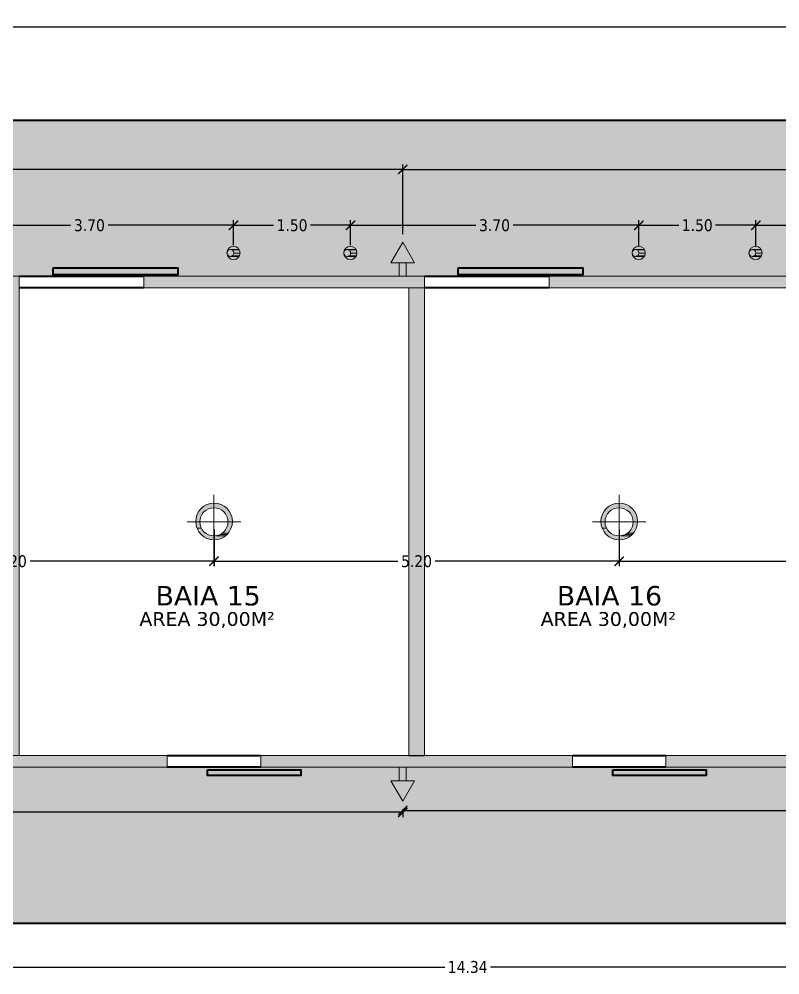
# Model space of a CAD drawing. Header units: millimetres. Extents: x 2543 to 3089, y 1295 to 1485.
# Drawn here: x 3007.01 to 3016.77, y 1411.12 to 1423.39 of the extents above; entities that cross this region are included whole.
import ezdxf

# ---------------------------------------------------------------- set-up
doc = ezdxf.new("R2010")
doc.units = ezdxf.units.MM
doc.layers.get('Defpoints').update_dxf_attribs({"lineweight": 0})
for name, color, linetype, lineweight in [('AF-Indicação coluna', 5, 'Continuous', 20), ('ARQ. Linha Grossa', 5, 'Continuous', 40), ('ARQ. Texto', 7, 'Continuous', 0)]:
    doc.layers.add(name, color=color, linetype=linetype, lineweight=lineweight)
doc.layers.add('ARQ. Hachura', color=7, linetype='Continuous', lineweight=0, true_color=0x9e9e9e)
doc.layers.add('PDF_IM- LUMINOTÉCNICO', color=7, linetype='Continuous', true_color=0xa500a5)
doc.styles.add('NICAZA', font='verdana.ttf', dxfattribs={"width": 0.85})
doc.styles.get("Standard").update_dxf_attribs({"font": 'arial.ttf'})
doc.dimstyles.new('esc-100', dxfattribs={"dimscale": 0.85, "dimtxt": 0.18, "dimasz": 0.14, "dimexe": 0.075, "dimexo": 0.12, "dimgap": 0.06, "dimtad": 0, "dimzin": 0, "dimdsep": 46, "dimtxsty": 'NICAZA', "dimblk": 'ARCHTICK', "dimcen": 0.09, "dimclrd": 7, "dimclre": 7, "dimclrt": 7, "dimadec": 1, "dimazin": 0, "dimtfac": 1, "dimtofl": 0, "dimtmove": 0, "dimatfit": 3, "dimfxl": 1, "dimtolj": 1, "dimtzin": 0, "dimarcsym": 0})

# ---------------------------------------------------------------- blocks, each defined once
blk = doc.blocks.new('tomada baixa')
at = {"layer": 'PDF_IM- LUMINOTÉCNICO', "lineweight": 18}
for p, q in [((0.602, 0.302), (0.023, 0.302)), ((0.602, 0), (0.023, 0))]:
    blk.add_line(p, q, dxfattribs=at)
blk.add_lwpolyline([(1.48, 0.151), (0.602, 0.657), (0.602, -0.356)], close=True, dxfattribs=at)
blk = doc.blocks.new('_ArchTick')
at = {"color": 0, "linetype": 'ByBlock', "const_width": 0.15}
blk.add_lwpolyline([(-0.5, -0.5), (0.5, 0.5)], dxfattribs=at)
blk = doc.blocks.new('*D171')
at = {"layer": 'AF-Indicação coluna', "color": 7, "lineweight": -2, "transparency": 16777216}
for p, q in [((2991.262, 1420.19), (2991.262, 1421.524)), ((2991.262, 1421.46), (3001.3, 1421.46)), ((3011.935, 1421.46), (3001.897, 1421.46)), ((3011.935, 1420.627), (3011.935, 1421.524))]:
    blk.add_line(p, q, dxfattribs=at)
at = {"layer": 'Defpoints', "color": 0, "transparency": 16777216}
for p in [(2991.262, 1421.46), (3011.935, 1420.525), (2991.262, 1420.088)]:
    blk.add_point(p, dxfattribs=at)
at = {"layer": 'AF-Indicação coluna', "color": 7, "lineweight": -2, "transparency": 16777216, "xscale": 0.119, "yscale": 0.119, "zscale": 0.119, "rotation": 180}
blk.add_blockref('_ArchTick', (2991.262, 1421.46), dxfattribs=at)
at = {"layer": 'AF-Indicação coluna', "color": 7, "lineweight": -2, "transparency": 16777216, "xscale": 0.119, "yscale": 0.119, "zscale": 0.119}
blk.add_blockref('_ArchTick', (3011.935, 1421.46), dxfattribs=at)
at = {"layer": 'AF-Indicação coluna', "color": 7, "transparency": 16777216, "insert": (3001.598, 1421.46), "char_height": 0.153, "attachment_point": 5, "style": 'NICAZA'}
blk.add_mtext('\\A1;20.67', dxfattribs=at)
blk = doc.blocks.new('*D172')
at = {"layer": 'AF-Indicação coluna', "color": 7, "lineweight": -2, "transparency": 16777216}
for p, q in [((3011.935, 1420.627), (3011.935, 1421.524)), ((3011.935, 1421.46), (3021.936, 1421.46)), ((3032.533, 1421.46), (3022.532, 1421.46)), ((3032.533, 1420.627), (3032.533, 1421.524))]:
    blk.add_line(p, q, dxfattribs=at)
at = {"layer": 'Defpoints', "color": 0, "transparency": 16777216}
for p in [(3032.533, 1421.46), (3011.935, 1420.525), (3032.533, 1420.525)]:
    blk.add_point(p, dxfattribs=at)
at = {"layer": 'AF-Indicação coluna', "color": 7, "lineweight": -2, "transparency": 16777216, "xscale": 0.119, "yscale": 0.119, "zscale": 0.119, "rotation": 180}
blk.add_blockref('_ArchTick', (3011.935, 1421.46), dxfattribs=at)
at = {"layer": 'AF-Indicação coluna', "color": 7, "lineweight": -2, "transparency": 16777216, "xscale": 0.119, "yscale": 0.119, "zscale": 0.119}
blk.add_blockref('_ArchTick', (3032.533, 1421.46), dxfattribs=at)
at = {"layer": 'AF-Indicação coluna', "color": 7, "transparency": 16777216, "insert": (3022.234, 1421.46), "char_height": 0.153, "attachment_point": 5, "style": 'NICAZA'}
blk.add_mtext('\\A1;20.60', dxfattribs=at)
blk = doc.blocks.new('luminaria psio')
at = {"layer": 'PDF_IM- LUMINOTÉCNICO', "transparency": 33554559}
blk.add_hatch(color=256, dxfattribs=at).paths.add_polyline_path([(0.111, 0.515), (-0.102, 0.515), (-0.135, 0.499), (-0.167, 0.499), (-0.298, 0.434), (-0.429, 0.303), (-0.445, 0.27), (-0.445, 0.254), (-0.462, 0.254), (-0.462, 0.221), (-0.478, 0.205), (-0.478, 0.172), (-0.495, 0.172), (-0.495, 0.123), (-0.511, 0.106), (-0.511, 0.074), (-0.495, 0.106), (-0.478, 0.123), (-0.478, 0.156), (-0.462, 0.172), (-0.445, 0.172), (-0.445, 0.188), (-0.429, 0.205), (-0.413, 0.205), (-0.38, 0.237), (-0.364, 0.237), (-0.364, 0.254), (-0.331, 0.254), (-0.315, 0.27), (-0.184, 0.27), (-0.167, 0.254), (-0.135, 0.254), (-0.135, 0.237), (-0.118, 0.237), (-0.086, 0.221), (-0.086, 0.205), (-0.069, 0.205), (-0.02, 0.156), (-0.02, 0.139), (-0.004, 0.123), (-0.004, 0.106), (0.013, 0.074), (0.013, -0.074), (-0.004, -0.09), (-0.004, -0.123), (-0.036, -0.155), (-0.036, -0.172), (-0.069, -0.204), (-0.086, -0.204), (-0.086, -0.221), (-0.118, -0.221), (-0.135, -0.237), (-0.167, -0.253), (-0.184, -0.253), (-0.216, -0.27), (-0.282, -0.27), (-0.315, -0.253), (-0.331, -0.253), (-0.364, -0.237), (-0.38, -0.221), (-0.396, -0.221), (-0.413, -0.204), (-0.429, -0.204), (-0.445, -0.188), (-0.445, -0.172), (-0.478, -0.139), (-0.478, -0.123), (-0.495, -0.106), (-0.495, -0.09), (-0.511, -0.074), (-0.511, -0.106), (-0.495, -0.123), (-0.495, -0.155), (-0.478, -0.172), (-0.478, -0.204), (-0.462, -0.221), (-0.462, -0.237), (-0.445, -0.253), (-0.445, -0.27), (-0.429, -0.303), (-0.396, -0.319), (-0.38, -0.352), (-0.347, -0.368), (-0.331, -0.401), (-0.135, -0.499), (-0.102, -0.499), (-0.069, -0.515), (0.078, -0.515), (0.111, -0.499), (0.144, -0.499), (0.307, -0.417), (0.356, -0.368), (0.389, -0.352), (0.405, -0.319), (0.422, -0.303), (0.438, -0.27), (0.454, -0.27), (0.454, -0.237), (0.471, -0.237), (0.471, -0.204), (0.487, -0.204), (0.487, -0.155), (0.503, -0.139), (0.503, -0.09), (0.52, -0.074), (0.52, 0.074), (0.503, 0.106), (0.503, 0.156), (0.487, 0.172), (0.487, 0.205), (0.471, 0.205), (0.471, 0.237), (0.454, 0.254), (0.454, 0.27), (0.438, 0.27), (0.405, 0.335), (0.356, 0.385), (0.323, 0.401), (0.307, 0.434), (0.176, 0.499), (0.144, 0.499)])
at = {"layer": 'PDF_IM- LUMINOTÉCNICO', "lineweight": 18}
blk.add_lwpolyline([(0.013, 0.008), (0.013, 0.057), (-0.004, 0.106), (-0.02, 0.156), (-0.053, 0.188), (-0.086, 0.221), (-0.135, 0.254), (-0.184, 0.27), (-0.233, 0.27), (-0.282, 0.27), (-0.331, 0.254), (-0.38, 0.237), (-0.429, 0.205), (-0.462, 0.172), (-0.478, 0.123), (-0.511, 0.074), (-0.511, 0.025), (-0.511, -0.024), (-0.511, -0.074), (-0.478, -0.123), (-0.462, -0.155), (-0.429, -0.204), (-0.38, -0.221), (-0.331, -0.253), (-0.282, -0.27), (-0.233, -0.27), (-0.184, -0.253), (-0.135, -0.237), (-0.086, -0.221), (-0.053, -0.188), (-0.02, -0.139), (-0.004, -0.09), (0.013, -0.041)], close=True, dxfattribs=at)
at = {"layer": 'PDF_IM- LUMINOTÉCNICO', "lineweight": 0}
for points in [[(-0.511, 0.074), (-0.511, 0.074), (-0.511, 0.074)], [(-0.511, 0.074), (-0.511, 0.074), (-0.511, 0.074)], [(0.454, 0.27), (-0.233, 0.27), (0.454, 0.27)], [(0.454, 0.27), (-0.216, 0.27), (0.454, 0.27)], [(0.454, 0.254), (-0.167, 0.254), (0.454, 0.254)], [(0.471, 0.237), (-0.135, 0.237), (0.471, 0.237)], [(-0.511, -0.024), (-0.511, -0.024), (-0.511, -0.024)], [(-0.511, -0.024), (-0.511, -0.024), (-0.511, -0.024)], [(-0.511, -0.074), (-0.511, -0.074), (-0.511, -0.074)], [(-0.511, -0.074), (-0.511, -0.074), (-0.511, -0.074)], [(-0.495, -0.09), (-0.511, -0.074), (-0.495, -0.09)], [(0.454, -0.27), (-0.216, -0.27), (0.454, -0.27)], [(0.454, -0.253), (-0.167, -0.253), (0.454, -0.253)], [(0.471, -0.221), (-0.086, -0.221), (0.471, -0.221)], [(0.52, -0.024), (0.013, -0.024), (0.52, -0.024)]]:
    blk.add_lwpolyline(points, dxfattribs=at)
at = {"layer": 'PDF_IM- LUMINOTÉCNICO', "lineweight": 18}
blk.add_circle((0, 0), 0.52, dxfattribs=at)
blk = doc.blocks.new('*D149')
at = {"color": 7, "lineweight": -2, "transparency": 16777216}
for p, q in [((3006.065, 1420.486), (3006.065, 1420.806)), ((3006.065, 1420.742), (3007.673, 1420.742)), ((3009.763, 1420.742), (3008.155, 1420.742)), ((3009.763, 1420.489), (3009.763, 1420.806))]:
    blk.add_line(p, q, dxfattribs=at)
at = {"layer": 'Defpoints', "color": 0, "transparency": 16777216}
for p in [(3009.763, 1420.742), (3006.065, 1420.384), (3009.763, 1420.387)]:
    blk.add_point(p, dxfattribs=at)
at = {"color": 7, "lineweight": -2, "transparency": 16777216, "xscale": 0.119, "yscale": 0.119, "zscale": 0.119, "rotation": 180}
blk.add_blockref('_ArchTick', (3006.065, 1420.742), dxfattribs=at)
at = {"color": 7, "lineweight": -2, "transparency": 16777216, "xscale": 0.119, "yscale": 0.119, "zscale": 0.119}
blk.add_blockref('_ArchTick', (3009.763, 1420.742), dxfattribs=at)
at = {"color": 7, "transparency": 16777216, "insert": (3007.914, 1420.742), "char_height": 0.153, "attachment_point": 5, "style": 'NICAZA'}
blk.add_mtext('\\A1;3.70', dxfattribs=at)
blk = doc.blocks.new('*D150')
at = {"color": 7, "lineweight": -2, "transparency": 16777216}
for p, q in [((3009.763, 1420.489), (3009.763, 1420.806)), ((3009.763, 1420.742), (3010.278, 1420.742)), ((3011.265, 1420.742), (3010.75, 1420.742)), ((3011.265, 1420.494), (3011.265, 1420.806))]:
    blk.add_line(p, q, dxfattribs=at)
at = {"layer": 'Defpoints', "color": 0, "transparency": 16777216}
for p in [(3011.265, 1420.742), (3009.763, 1420.387), (3011.265, 1420.392)]:
    blk.add_point(p, dxfattribs=at)
at = {"color": 7, "lineweight": -2, "transparency": 16777216, "xscale": 0.119, "yscale": 0.119, "zscale": 0.119, "rotation": 180}
blk.add_blockref('_ArchTick', (3009.763, 1420.742), dxfattribs=at)
at = {"color": 7, "lineweight": -2, "transparency": 16777216, "xscale": 0.119, "yscale": 0.119, "zscale": 0.119}
blk.add_blockref('_ArchTick', (3011.265, 1420.742), dxfattribs=at)
at = {"color": 7, "transparency": 16777216, "insert": (3010.514, 1420.742), "char_height": 0.153, "attachment_point": 5, "style": 'NICAZA'}
blk.add_mtext('\\A1;1.50', dxfattribs=at)
blk = doc.blocks.new('*D151')
at = {"color": 7, "lineweight": -2, "transparency": 16777216}
for p, q in [((3011.263, 1420.489), (3011.263, 1420.806)), ((3011.263, 1420.742), (3012.872, 1420.742)), ((3014.963, 1420.742), (3013.354, 1420.742)), ((3014.963, 1420.489), (3014.963, 1420.806))]:
    blk.add_line(p, q, dxfattribs=at)
at = {"layer": 'Defpoints', "color": 0, "transparency": 16777216}
for p in [(3014.963, 1420.742), (3011.263, 1420.387), (3014.963, 1420.387)]:
    blk.add_point(p, dxfattribs=at)
at = {"color": 7, "lineweight": -2, "transparency": 16777216, "xscale": 0.119, "yscale": 0.119, "zscale": 0.119, "rotation": 180}
blk.add_blockref('_ArchTick', (3011.263, 1420.742), dxfattribs=at)
at = {"color": 7, "lineweight": -2, "transparency": 16777216, "xscale": 0.119, "yscale": 0.119, "zscale": 0.119}
blk.add_blockref('_ArchTick', (3014.963, 1420.742), dxfattribs=at)
at = {"color": 7, "transparency": 16777216, "insert": (3013.113, 1420.742), "char_height": 0.153, "attachment_point": 5, "style": 'NICAZA'}
blk.add_mtext('\\A1;3.70', dxfattribs=at)
blk = doc.blocks.new('*D157')
at = {"color": 7, "lineweight": -2, "transparency": 16777216}
for p, q in [((3014.964, 1420.478), (3014.964, 1420.806)), ((3014.964, 1420.742), (3015.478, 1420.742)), ((3016.465, 1420.742), (3015.95, 1420.742)), ((3016.465, 1420.494), (3016.465, 1420.806))]:
    blk.add_line(p, q, dxfattribs=at)
at = {"layer": 'Defpoints', "color": 0, "transparency": 16777216}
for p in [(3016.465, 1420.742), (3014.964, 1420.376), (3016.465, 1420.392)]:
    blk.add_point(p, dxfattribs=at)
at = {"color": 7, "lineweight": -2, "transparency": 16777216, "xscale": 0.119, "yscale": 0.119, "zscale": 0.119, "rotation": 180}
blk.add_blockref('_ArchTick', (3014.964, 1420.742), dxfattribs=at)
at = {"color": 7, "lineweight": -2, "transparency": 16777216, "xscale": 0.119, "yscale": 0.119, "zscale": 0.119}
blk.add_blockref('_ArchTick', (3016.465, 1420.742), dxfattribs=at)
at = {"color": 7, "transparency": 16777216, "insert": (3015.714, 1420.742), "char_height": 0.153, "attachment_point": 5, "style": 'NICAZA'}
blk.add_mtext('\\A1;1.50', dxfattribs=at)
blk = doc.blocks.new('*D158')
at = {"color": 7, "lineweight": -2, "transparency": 16777216}
for p, q in [((3016.464, 1420.478), (3016.464, 1420.806)), ((3016.464, 1420.742), (3018.072, 1420.742)), ((3020.163, 1420.742), (3018.554, 1420.742)), ((3020.163, 1420.489), (3020.163, 1420.806))]:
    blk.add_line(p, q, dxfattribs=at)
at = {"layer": 'Defpoints', "color": 0, "transparency": 16777216}
for p in [(3020.163, 1420.742), (3016.464, 1420.376), (3020.163, 1420.387)]:
    blk.add_point(p, dxfattribs=at)
at = {"color": 7, "lineweight": -2, "transparency": 16777216, "xscale": 0.119, "yscale": 0.119, "zscale": 0.119, "rotation": 180}
blk.add_blockref('_ArchTick', (3016.464, 1420.742), dxfattribs=at)
at = {"color": 7, "lineweight": -2, "transparency": 16777216, "xscale": 0.119, "yscale": 0.119, "zscale": 0.119}
blk.add_blockref('_ArchTick', (3020.163, 1420.742), dxfattribs=at)
at = {"color": 7, "transparency": 16777216, "insert": (3018.313, 1420.742), "char_height": 0.153, "attachment_point": 5, "style": 'NICAZA'}
blk.add_mtext('\\A1;3.70', dxfattribs=at)
blk = doc.blocks.new('*D142')
at = {"layer": 'AF-Indicação coluna', "color": 7, "lineweight": -2, "transparency": 16777216}
for p, q in [((3011.935, 1413.249), (3011.935, 1413.17)), ((3032.536, 1413.249), (3032.536, 1413.17)), ((3011.935, 1413.234), (3021.937, 1413.234)), ((3032.536, 1413.234), (3022.534, 1413.234))]:
    blk.add_line(p, q, dxfattribs=at)
at = {"layer": 'Defpoints', "color": 0, "transparency": 16777216}
for p in [(3011.935, 1413.351), (3032.536, 1413.351), (3011.935, 1413.234)]:
    blk.add_point(p, dxfattribs=at)
at = {"layer": 'AF-Indicação coluna', "color": 7, "lineweight": -2, "transparency": 16777216, "xscale": 0.119, "yscale": 0.119, "zscale": 0.119, "rotation": 180}
blk.add_blockref('_ArchTick', (3011.935, 1413.234), dxfattribs=at)
at = {"layer": 'AF-Indicação coluna', "color": 7, "lineweight": -2, "transparency": 16777216, "xscale": 0.119, "yscale": 0.119, "zscale": 0.119}
blk.add_blockref('_ArchTick', (3032.536, 1413.234), dxfattribs=at)
at = {"layer": 'AF-Indicação coluna', "color": 7, "transparency": 16777216, "insert": (3022.236, 1413.234), "char_height": 0.153, "attachment_point": 5, "style": 'NICAZA'}
blk.add_mtext('\\A1;20.60', dxfattribs=at)
blk = doc.blocks.new('*D143')
at = {"layer": 'AF-Indicação coluna', "color": 7, "lineweight": -2, "transparency": 16777216}
for p, q in [((2991.262, 1413.686), (2991.262, 1413.146)), ((3011.935, 1413.249), (3011.935, 1413.146)), ((2991.262, 1413.21), (3001.3, 1413.21)), ((3011.935, 1413.21), (3001.897, 1413.21))]:
    blk.add_line(p, q, dxfattribs=at)
at = {"layer": 'Defpoints', "color": 0, "transparency": 16777216}
for p in [(2991.262, 1413.788), (3011.935, 1413.351), (2991.262, 1413.21)]:
    blk.add_point(p, dxfattribs=at)
at = {"layer": 'AF-Indicação coluna', "color": 7, "lineweight": -2, "transparency": 16777216, "xscale": 0.119, "yscale": 0.119, "zscale": 0.119, "rotation": 180}
blk.add_blockref('_ArchTick', (2991.262, 1413.21), dxfattribs=at)
at = {"layer": 'AF-Indicação coluna', "color": 7, "lineweight": -2, "transparency": 16777216, "xscale": 0.119, "yscale": 0.119, "zscale": 0.119}
blk.add_blockref('_ArchTick', (3011.935, 1413.21), dxfattribs=at)
at = {"layer": 'AF-Indicação coluna', "color": 7, "transparency": 16777216, "insert": (3001.598, 1413.21), "char_height": 0.153, "attachment_point": 5, "style": 'NICAZA'}
blk.add_mtext('\\A1;20.67', dxfattribs=at)
blk = doc.blocks.new('*D130')
at = {"color": 7, "lineweight": -2, "transparency": 16777216}
for p, q in [((2991.262, 1422.19), (2991.262, 1423.351)), ((3048.612, 1422.19), (3048.612, 1423.351)), ((2991.262, 1423.288), (3019.64, 1423.288)), ((3048.612, 1423.288), (3020.233, 1423.288))]:
    blk.add_line(p, q, dxfattribs=at)
at = {"layer": 'Defpoints', "color": 0, "transparency": 16777216}
for p in [(3048.612, 1423.288), (2991.262, 1422.088), (3048.612, 1422.088)]:
    blk.add_point(p, dxfattribs=at)
at = {"color": 7, "lineweight": -2, "transparency": 16777216, "xscale": 0.119, "yscale": 0.119, "zscale": 0.119, "rotation": 180}
blk.add_blockref('_ArchTick', (2991.262, 1423.288), dxfattribs=at)
at = {"color": 7, "lineweight": -2, "transparency": 16777216, "xscale": 0.119, "yscale": 0.119, "zscale": 0.119}
blk.add_blockref('_ArchTick', (3048.612, 1423.288), dxfattribs=at)
at = {"color": 7, "transparency": 16777216, "insert": (3019.937, 1423.288), "char_height": 0.153, "attachment_point": 5, "style": 'NICAZA'}
blk.add_mtext('\\A1;57.35', dxfattribs=at)
blk = doc.blocks.new('PONTOLUZTETO')
at = {"layer": 'PDF_IM- LUMINOTÉCNICO', "transparency": 33554559}
h = blk.add_hatch(color=256, dxfattribs=at)
h.paths.add_polyline_path([(0.262, -0.393), (0.278, -0.36), (0.294, -0.36), (0.294, -0.344), (0.311, -0.344), (0.393, -0.262), (0.393, -0.245), (0.409, -0.229), (0.409, -0.213), (0.425, -0.196), (0.442, -0.164), (0.442, -0.131), (0.458, -0.131), (0.458, -0.049), (0.474, -0.033), (0.474, 0.033), (0.458, 0.065), (0.458, 0.131), (0.442, 0.147), (0.442, 0.18), (0.425, 0.196), (0.409, 0.229), (0.409, 0.245), (0.376, 0.278), (0.376, 0.294), (0.344, 0.327), (0.327, 0.327), (0.327, 0.344), (0.311, 0.36), (0.294, 0.36), (0.294, 0.376), (0.278, 0.376), (0.262, 0.393), (0.131, 0.458), (0.098, 0.458), (0.065, 0.474), (-0.065, 0.474), (-0.098, 0.458), (-0.131, 0.458), (-0.229, 0.409), (-0.245, 0.393), (-0.278, 0.376), (-0.294, 0.376), (-0.294, 0.36), (-0.311, 0.36), (-0.311, 0.344), (-0.327, 0.344), (-0.327, 0.327), (-0.344, 0.327), (-0.344, 0.311), (-0.36, 0.311), (-0.376, 0.294), (-0.376, 0.262), (-0.393, 0.262), (-0.393, 0.245), (-0.409, 0.229), (-0.425, 0.196), (-0.425, 0.18), (-0.442, 0.164), (-0.442, 0.115), (-0.458, 0.098), (-0.458, -0.098), (-0.442, -0.115), (-0.442, -0.164), (-0.425, -0.164), (-0.425, -0.196), (-0.393, -0.229), (-0.393, -0.245), (-0.376, -0.262), (-0.376, -0.278), (-0.36, -0.294), (-0.344, -0.294), (-0.344, -0.311), (-0.327, -0.327), (-0.311, -0.327), (-0.311, -0.344), (-0.294, -0.344), (-0.294, -0.36), (-0.278, -0.36), (-0.229, -0.409), (-0.196, -0.425), (-0.164, -0.425), (-0.098, -0.458), (0.098, -0.458), (0.164, -0.425), (0.196, -0.425)])
h.paths.add_polyline_path([(-0.049, -0.36), (-0.065, -0.344), (-0.098, -0.344), (-0.131, -0.327), (-0.147, -0.327), (-0.18, -0.311), (-0.196, -0.294), (-0.213, -0.294), (-0.278, -0.229), (-0.278, -0.213), (-0.294, -0.213), (-0.311, -0.196), (-0.327, -0.164), (-0.327, -0.131), (-0.344, -0.131), (-0.344, -0.082), (-0.36, -0.065), (-0.36, 0.065), (-0.344, 0.098), (-0.344, 0.131), (-0.327, 0.147), (-0.327, 0.18), (-0.311, 0.196), (-0.294, 0.229), (-0.278, 0.229), (-0.278, 0.245), (-0.262, 0.262), (-0.245, 0.262), (-0.229, 0.278), (-0.229, 0.294), (-0.213, 0.311), (-0.196, 0.311), (-0.18, 0.327), (-0.147, 0.327), (-0.147, 0.344), (-0.131, 0.344), (-0.098, 0.36), (-0.049, 0.36), (-0.016, 0.376), (0.016, 0.376), (0.049, 0.36), (0.098, 0.36), (0.131, 0.344), (0.164, 0.344), (0.164, 0.327), (0.18, 0.327), (0.196, 0.311), (0.213, 0.311), (0.229, 0.294), (0.229, 0.278), (0.262, 0.262), (0.294, 0.229), (0.311, 0.196), (0.327, 0.18), (0.327, 0.164), (0.344, 0.147), (0.344, 0.115), (0.36, 0.098), (0.36, -0.098), (0.344, -0.115), (0.344, -0.131), (0.311, -0.196), (0.262, -0.245), (0.262, -0.262), (0.229, -0.278), (0.213, -0.294), (0.196, -0.294), (0.164, -0.327), (0.131, -0.327), (0.098, -0.344), (0.082, -0.344), (0.049, -0.36)], flags=0)
at = {"layer": 'PDF_IM- LUMINOTÉCNICO', "lineweight": 18}
for points in [[(0, -0.687), (0, 0.687)], [(0.687, 0), (-0.687, 0)]]:
    blk.add_lwpolyline(points, dxfattribs=at)
at = {"layer": 'PDF_IM- LUMINOTÉCNICO', "lineweight": 0}
for points in [[(-0.327, -0.164), (-0.442, -0.164), (-0.327, -0.164)], [(0.294, -0.36), (0.049, -0.36), (0.294, -0.36)], [(0.327, -0.327), (0.164, -0.327), (0.327, -0.327)], [(0.36, -0.294), (0.213, -0.294), (0.36, -0.294)]]:
    blk.add_lwpolyline(points, dxfattribs=at)
at = {"layer": 'PDF_IM- LUMINOTÉCNICO', "lineweight": 18}
for centre, radius in [((0.003, 0.008), 0.471), ((-0.001, -0.002), 0.361)]:
    blk.add_circle(centre, radius, dxfattribs=at)
blk = doc.blocks.new('*D129')
at = {"color": 7, "lineweight": -2, "transparency": 16777216}
for p, q in [((3004.311, 1416.835), (3004.311, 1416.367)), ((3009.513, 1416.84), (3009.513, 1416.367)), ((3004.311, 1416.431), (3006.672, 1416.431)), ((3009.513, 1416.431), (3007.152, 1416.431))]:
    blk.add_line(p, q, dxfattribs=at)
at = {"layer": 'Defpoints', "color": 0, "transparency": 16777216}
for p in [(3004.311, 1416.937), (3009.513, 1416.942), (3009.513, 1416.431)]:
    blk.add_point(p, dxfattribs=at)
at = {"color": 7, "lineweight": -2, "transparency": 16777216, "xscale": 0.119, "yscale": 0.119, "zscale": 0.119, "rotation": 180}
blk.add_blockref('_ArchTick', (3004.311, 1416.431), dxfattribs=at)
at = {"color": 7, "lineweight": -2, "transparency": 16777216, "xscale": 0.119, "yscale": 0.119, "zscale": 0.119}
blk.add_blockref('_ArchTick', (3009.513, 1416.431), dxfattribs=at)
at = {"color": 7, "transparency": 16777216, "insert": (3006.912, 1416.431), "char_height": 0.153, "attachment_point": 5, "style": 'NICAZA'}
blk.add_mtext('\\A1;5.20', dxfattribs=at)
blk = doc.blocks.new('*D108')
at = {"color": 7, "lineweight": -2, "transparency": 16777216}
for p, q in [((3009.512, 1416.836), (3009.512, 1416.367)), ((3014.713, 1416.84), (3014.713, 1416.367)), ((3009.512, 1416.431), (3011.872, 1416.431)), ((3014.713, 1416.431), (3012.353, 1416.431))]:
    blk.add_line(p, q, dxfattribs=at)
at = {"layer": 'Defpoints', "color": 0, "transparency": 16777216}
for p in [(3009.512, 1416.938), (3014.713, 1416.942), (3014.713, 1416.431)]:
    blk.add_point(p, dxfattribs=at)
at = {"color": 7, "lineweight": -2, "transparency": 16777216, "xscale": 0.119, "yscale": 0.119, "zscale": 0.119, "rotation": 180}
blk.add_blockref('_ArchTick', (3009.512, 1416.431), dxfattribs=at)
at = {"color": 7, "lineweight": -2, "transparency": 16777216, "xscale": 0.119, "yscale": 0.119, "zscale": 0.119}
blk.add_blockref('_ArchTick', (3014.713, 1416.431), dxfattribs=at)
at = {"color": 7, "transparency": 16777216, "insert": (3012.112, 1416.431), "char_height": 0.153, "attachment_point": 5, "style": 'NICAZA'}
blk.add_mtext('\\A1;5.20', dxfattribs=at)
blk = doc.blocks.new('*D109')
at = {"color": 7, "lineweight": -2, "transparency": 16777216}
for p, q in [((3014.711, 1416.835), (3014.711, 1416.367)), ((3019.911, 1416.835), (3019.911, 1416.367)), ((3014.711, 1416.431), (3017.071, 1416.431)), ((3019.911, 1416.431), (3017.551, 1416.431))]:
    blk.add_line(p, q, dxfattribs=at)
at = {"layer": 'Defpoints', "color": 0, "transparency": 16777216}
for p in [(3014.711, 1416.937), (3019.911, 1416.937), (3019.911, 1416.431)]:
    blk.add_point(p, dxfattribs=at)
at = {"color": 7, "lineweight": -2, "transparency": 16777216, "xscale": 0.119, "yscale": 0.119, "zscale": 0.119, "rotation": 180}
blk.add_blockref('_ArchTick', (3014.711, 1416.431), dxfattribs=at)
at = {"color": 7, "lineweight": -2, "transparency": 16777216, "xscale": 0.119, "yscale": 0.119, "zscale": 0.119}
blk.add_blockref('_ArchTick', (3019.911, 1416.431), dxfattribs=at)
at = {"color": 7, "transparency": 16777216, "insert": (3017.311, 1416.431), "char_height": 0.153, "attachment_point": 5, "style": 'NICAZA'}
blk.add_mtext('\\A1;5.20', dxfattribs=at)
blk = doc.blocks.new('*D254')
at = {"color": 7, "lineweight": -2, "transparency": 16777216}
for p, q in [((3005.599, 1411.857), (3005.599, 1411.16)), ((3019.937, 1411.857), (3019.937, 1411.16)), ((3005.599, 1411.224), (3012.473, 1411.224)), ((3019.937, 1411.224), (3013.062, 1411.224))]:
    blk.add_line(p, q, dxfattribs=at)
at = {"layer": 'Defpoints', "color": 0, "transparency": 16777216}
for p in [(3005.599, 1411.959), (3019.937, 1411.959), (3019.937, 1411.224)]:
    blk.add_point(p, dxfattribs=at)
at = {"color": 7, "lineweight": -2, "transparency": 16777216, "xscale": 0.119, "yscale": 0.119, "zscale": 0.119, "rotation": 180}
blk.add_blockref('_ArchTick', (3005.599, 1411.224), dxfattribs=at)
at = {"color": 7, "lineweight": -2, "transparency": 16777216, "xscale": 0.119, "yscale": 0.119, "zscale": 0.119}
blk.add_blockref('_ArchTick', (3019.937, 1411.224), dxfattribs=at)
at = {"color": 7, "transparency": 16777216, "insert": (3012.768, 1411.224), "char_height": 0.153, "attachment_point": 5, "style": 'NICAZA'}
blk.add_mtext('\\A1;14.34', dxfattribs=at)

msp = doc.modelspace()

# ---------------------------------------------------------------- hatches: boundary and pattern name
at = {"layer": 'ARQ. Hachura', "transparency": 33554587}
h = msp.add_hatch(color=9, dxfattribs=at)
h.dxf.hatch_style = 1
h.paths.add_polyline_path([(3048.612, 1422.088), (2991.262, 1422.088), (2991.262, 1420.088), (3048.612, 1420.088)])
at = {"layer": 'ARQ. Hachura', "true_color": 0x636466, "transparency": 33554630}
h = msp.add_hatch(color=251, dxfattribs=at)
h.dxf.hatch_style = 1
h.paths.add_polyline_path([(2996.612, 1420.088), (2993.012, 1420.088), (2993.012, 1419.938), (2996.612, 1419.938)])
h.paths.add_polyline_path([(2991.412, 1419.938), (2991.412, 1420.088), (2991.262, 1420.088), (2991.268, 1414.055, -1), (2991.4, 1414.055)], flags=17)
h.paths.add_polyline_path([(3001.812, 1420.088), (2998.212, 1420.088), (2998.212, 1419.938), (3001.812, 1419.938)])
h.paths.add_polyline_path([(2991.4, 1414.055), (2991.412, 1419.938), (2991.412, 1413.788), (2991.262, 1413.788), (2991.262, 1420.088), (2991.268, 1414.055, -1.001048)])
h.paths.add_polyline_path([(3007.012, 1420.088), (3003.412, 1420.088), (3003.412, 1419.938), (3007.012, 1419.938)])
h.paths.add_polyline_path([(3012.212, 1420.088), (3008.612, 1420.088), (3008.612, 1419.938), (3012.212, 1419.938)])
h.paths.add_polyline_path([(3017.412, 1420.088), (3013.812, 1420.088), (3013.812, 1419.938), (3017.412, 1419.938)])
h.paths.add_polyline_path([(3022.612, 1420.088), (3019.012, 1420.088), (3019.012, 1419.938), (3022.612, 1419.938)])
h.paths.add_polyline_path([(3027.812, 1420.088), (3024.212, 1420.088), (3024.212, 1419.938), (3027.812, 1419.938)])
h.paths.add_polyline_path([(3033.012, 1420.088), (3029.412, 1420.088), (3029.412, 1419.938), (3033.012, 1419.938)])
h.paths.add_polyline_path([(3038.212, 1420.088), (3034.612, 1420.088), (3034.612, 1419.938), (3038.212, 1419.938)])
h.paths.add_polyline_path([(3043.412, 1420.088), (3039.812, 1420.088), (3039.812, 1419.938), (3043.412, 1419.938)])
h.paths.add_polyline_path([(3048.612, 1420.088), (3045.012, 1420.088), (3045.012, 1419.938), (3048.612, 1419.938)])
at = {"layer": 'ARQ. Hachura', "true_color": 0x636466, "transparency": 33554521}
h = msp.add_hatch(color=251, dxfattribs=at)
h.dxf.hatch_style = 1
h.paths.add_polyline_path([(2998.512, 1413.938), (2996.562, 1413.938), (2994.512, 1413.938), (2994.512, 1413.788), (2998.512, 1413.788)])
h.paths.add_polyline_path([(2996.612, 1419.938), (2996.412, 1419.938), (2996.412, 1413.938), (2996.562, 1413.938), (2996.612, 1413.938)])
h.paths.add_polyline_path([(2993.312, 1413.938), (2991.412, 1413.938), (2991.412, 1413.788), (2993.312, 1413.788)])
h.paths.add_polyline_path([(3003.712, 1413.938), (3001.712, 1413.938), (2999.712, 1413.938), (2999.712, 1413.788), (3003.712, 1413.788)])
h.paths.add_polyline_path([(3001.812, 1419.938), (3001.612, 1419.938), (3001.612, 1413.938), (3001.712, 1413.938), (3001.812, 1413.938)])
h.paths.add_polyline_path([(3008.912, 1413.938), (3006.862, 1413.938), (3004.912, 1413.938), (3004.912, 1413.788), (3008.912, 1413.788)])
h.paths.add_polyline_path([(3007.012, 1419.938), (3006.812, 1419.938), (3006.812, 1413.938), (3006.862, 1413.938), (3007.012, 1413.938)])
h.paths.add_polyline_path([(3012.212, 1419.938), (3012.012, 1419.938), (3012.012, 1413.938), (3012.212, 1413.938)])
h.paths.add_polyline_path([(3014.112, 1413.938), (3012.212, 1413.938), (3012.012, 1413.938), (3010.112, 1413.938), (3010.112, 1413.788), (3014.112, 1413.788)])
h.paths.add_polyline_path([(3017.412, 1419.938), (3017.212, 1419.938), (3017.212, 1413.938), (3015.312, 1413.938), (3015.312, 1413.788), (3019.312, 1413.788), (3019.312, 1413.938), (3017.412, 1413.938)])
h.paths.add_polyline_path([(3022.612, 1419.938), (3022.412, 1419.938), (3022.412, 1413.938), (3020.512, 1413.938), (3020.512, 1413.788), (3024.512, 1413.788), (3024.512, 1413.938), (3022.612, 1413.938)])
h.paths.add_polyline_path([(3027.812, 1419.938), (3027.612, 1419.938), (3027.612, 1413.938), (3025.712, 1413.938), (3025.712, 1413.788), (3029.712, 1413.788), (3029.712, 1413.938), (3027.812, 1413.938)])
h.paths.add_polyline_path([(3033.012, 1419.938), (3032.812, 1419.938), (3032.812, 1413.938), (3030.912, 1413.938), (3030.912, 1413.788), (3034.912, 1413.788), (3034.912, 1413.938), (3033.012, 1413.938)])
h.paths.add_polyline_path([(3038.212, 1419.938), (3038.012, 1419.938), (3038.012, 1413.938), (3036.112, 1413.938), (3036.112, 1413.788), (3040.112, 1413.788), (3040.112, 1413.938), (3038.212, 1413.938)])
h.paths.add_polyline_path([(3043.412, 1419.938), (3043.212, 1419.938), (3043.212, 1413.938), (3043.412, 1413.938)])
h.paths.add_polyline_path([(3045.312, 1413.938), (3043.412, 1413.938), (3043.212, 1413.938), (3041.312, 1413.938), (3041.312, 1413.788), (3045.312, 1413.788)])
at = {"layer": 'ARQ. Hachura', "transparency": 33554587}
h = msp.add_hatch(color=9, dxfattribs=at)
h.dxf.hatch_style = 1
h.paths.add_polyline_path([(3048.612, 1413.788), (2991.262, 1413.788), (2991.262, 1411.788), (3048.612, 1411.788)])

# ---------------------------------------------------------------- linework, layer by layer
msp.add_line((3012.012, 1413.938), (3012.212, 1413.938))
at = {"layer": 'AF-Indicação coluna'}
for p, q in [((3007.012, 1420.088), (3003.412, 1420.088)), ((3007.012, 1419.938), (3007.012, 1420.088)), ((3007.012, 1413.938), (3007.012, 1420.088)), ((3012.212, 1420.088), (3008.612, 1420.088)), ((3008.612, 1419.938), (3008.612, 1420.088)), ((3012.212, 1419.938), (3012.212, 1420.088)), ((3017.412, 1420.088), (3013.812, 1420.088)), ((3013.812, 1419.938), (3013.812, 1420.088)), ((3012.212, 1419.938), (3008.612, 1419.938)), ((3012.012, 1413.938), (3012.012, 1419.938)), ((3012.212, 1413.938), (3012.212, 1419.938)), ((3017.412, 1419.938), (3013.812, 1419.938)), ((3006.862, 1413.938), (3008.912, 1413.938)), ((3008.912, 1413.938), (3008.912, 1413.788)), ((3010.112, 1413.938), (3012.012, 1413.938)), ((3010.112, 1413.938), (3010.112, 1413.788)), ((3012.212, 1413.938), (3014.112, 1413.938)), ((3014.112, 1413.938), (3014.112, 1413.788)), ((3015.312, 1413.938), (3017.212, 1413.938)), ((3015.312, 1413.938), (3015.312, 1413.788)), ((3004.912, 1413.788), (3008.912, 1413.788)), ((3010.112, 1413.788), (3014.112, 1413.788)), ((3015.312, 1413.788), (3019.312, 1413.788))]:
    msp.add_line(p, q, dxfattribs=at)
at = {"layer": 'ARQ. Linha Grossa', "color": 251, "true_color": 0x636466}
for p, q in [((3048.612, 1422.088), (2991.262, 1422.088)), ((3007.012, 1420.088), (3008.612, 1420.088)), ((3012.212, 1420.088), (3013.812, 1420.088)), ((3008.612, 1419.938), (3007.012, 1419.938)), ((3013.812, 1419.938), (3012.212, 1419.938)), ((3008.912, 1413.938), (3010.112, 1413.938)), ((3014.112, 1413.938), (3015.312, 1413.938)), ((3010.112, 1413.788), (3008.912, 1413.788)), ((3015.312, 1413.788), (3014.112, 1413.788)), ((2991.262, 1411.788), (3048.612, 1411.788))]:
    msp.add_line(p, q, dxfattribs=at)
for points in [[(3007.447, 1420.197), (3009.047, 1420.197), (3009.047, 1420.107), (3007.447, 1420.107)], [(3012.647, 1420.197), (3014.247, 1420.197), (3014.247, 1420.107), (3012.647, 1420.107)], [(3009.429, 1413.754), (3010.629, 1413.754), (3010.629, 1413.68), (3009.429, 1413.68)], [(3014.629, 1413.754), (3015.829, 1413.754), (3015.829, 1413.68), (3014.629, 1413.68)]]:
    msp.add_lwpolyline(points, close=True, dxfattribs=at)

# ---------------------------------------------------------------- block references
at = {"layer": 'ARQ. Linha Grossa'}
for name, p, xscale, yscale, zscale in [('luminaria psio', (3009.763, 1420.387), 0.1626700142454813, 0.1626700142454813, 0.1626700142454813), ('luminaria psio', (3011.263, 1420.387), 0.1626700142454813, 0.1626700142454813, 0.1626700142454813), ('luminaria psio', (3014.963, 1420.387), 0.1626700142454813, 0.1626700142454813, 0.1626700142454813), ('luminaria psio', (3016.463, 1420.387), 0.1626700142454813, 0.1626700142454813, 0.1626700142454813), ('PONTOLUZTETO', (3009.512, 1416.938), 0.5, 0.5, 0.5), ('PONTOLUZTETO', (3014.712, 1416.938), 0.5, 0.5, 0.5)]:
    msp.add_blockref(name, p, dxfattribs=dict(at, xscale=xscale, yscale=yscale, zscale=zscale))
at = {"layer": 'ARQ. Linha Grossa', "yscale": 0.3, "zscale": 0.3, "rotation": 270}
for p, xscale in [((3011.89, 1420.081), -0.3), ((3011.89, 1413.795), 0.3)]:
    msp.add_blockref('tomada baixa', p, dxfattribs=dict(at, xscale=xscale))

# ---------------------------------------------------------------- texts
at = {"layer": 'ARQ. Texto', "attachment_point": 1}
for s, insert, char_height, width in [('{\\fVerdana|b0|i0|c0|p34;BAIA 15}', (3008.763, 1416.114), 0.24977, 7.20832), ('{\\fVerdana|b0|i0|c0|p34;BAIA 16}', (3013.913, 1416.114), 0.24977, 7.20832), ('{\\fVerdana|b0|i0|c0|p34;AREA 30,00M²}', (3008.555, 1415.779), 0.17726, 5.11574), ('{\\fVerdana|b0|i0|c0|p34;AREA 30,00M²}', (3013.705, 1415.779), 0.17726, 5.11574)]:
    msp.add_mtext(s, dxfattribs=dict(at, insert=insert, char_height=char_height, width=width))

# ---------------------------------------------------------------- dimensions: what is measured, and where the dimension line sits
for base, p1, p2, picture, middle in [((3048.612, 1423.288), (2991.262, 1422.088), (3048.612, 1422.088), '*D130', (3019.937, 1423.288)), ((3009.763, 1420.742), (3006.065, 1420.384), (3009.763, 1420.387), '*D149', (3007.914, 1420.742)), ((3011.265, 1420.742), (3009.763, 1420.387), (3011.265, 1420.392), '*D150', (3010.514, 1420.742)), ((3014.963, 1420.742), (3011.263, 1420.387), (3014.963, 1420.387), '*D151', (3013.113, 1420.742)), ((3016.465, 1420.742), (3014.964, 1420.376), (3016.465, 1420.392), '*D157', (3015.714, 1420.742)), ((3020.163, 1420.742), (3016.464, 1420.376), (3020.163, 1420.387), '*D158', (3018.313, 1420.742)), ((3009.513, 1416.431), (3004.311, 1416.937), (3009.513, 1416.942), '*D129', (3006.912, 1416.431)), ((3014.713, 1416.431), (3009.512, 1416.938), (3014.713, 1416.942), '*D108', (3012.112, 1416.431)), ((3019.911, 1416.431), (3014.711, 1416.937), (3019.911, 1416.937), '*D109', (3017.311, 1416.431)), ((3019.937, 1411.224), (3005.599, 1411.959), (3019.937, 1411.959), '*D254', (3012.768, 1411.224))]:
    dim = msp.add_linear_dim(base=base, p1=p1, p2=p2, dimstyle='esc-100')
    dim.commit()
    dim.dimension.update_dxf_attribs({"geometry": picture, "text_midpoint": middle})
at = {"layer": 'AF-Indicação coluna'}
for base, p1, p2, picture, middle in [((2991.262, 1421.46), (3011.935, 1420.525), (2991.262, 1420.088), '*D171', (3001.598, 1421.46)), ((3032.533, 1421.46), (3011.935, 1420.525), (3032.533, 1420.525), '*D172', (3022.234, 1421.46)), ((2991.262, 1413.21), (3011.935, 1413.351), (2991.262, 1413.788), '*D143', (3001.598, 1413.21)), ((3011.935, 1413.234), (3032.536, 1413.351), (3011.935, 1413.351), '*D142', (3022.236, 1413.234))]:
    dim = msp.add_linear_dim(base=base, p1=p1, p2=p2, dimstyle='esc-100', dxfattribs=at)
    dim.commit()
    dim.dimension.update_dxf_attribs({"geometry": picture, "text_midpoint": middle})

doc.saveas('drawing.dxf')
